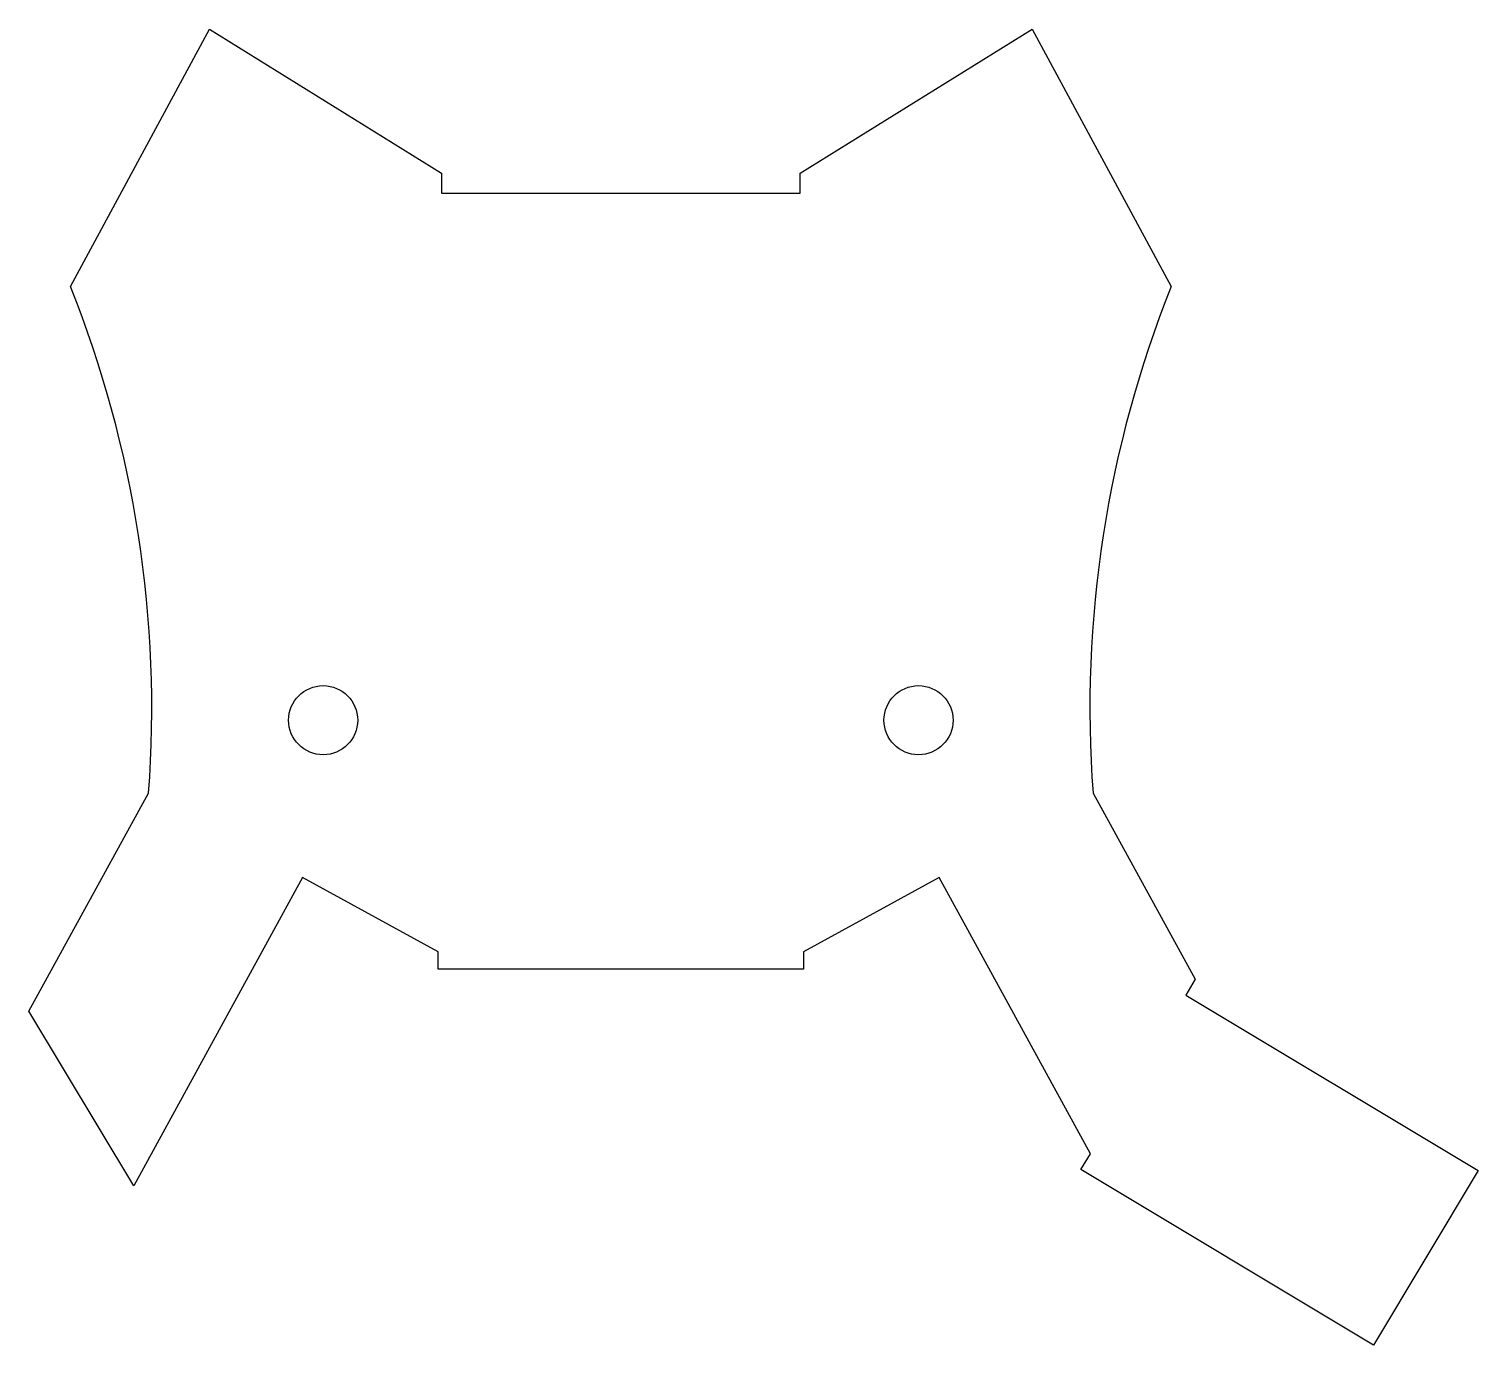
# Model space of a CAD drawing. Header units: inches. Extents: x 0 to 12.4, y 0 to 11.2.
import ezdxf

# ---------------------------------------------------------------- set-up
doc = ezdxf.new("R2010")
doc.units = ezdxf.units.IN
doc.header["$MEASUREMENT"] = 0
doc.layers.add('CUT', color=7, linetype='Continuous')

msp = doc.modelspace()

# ---------------------------------------------------------------- linework, layer by layer
at = {"layer": 'CUT'}
msp.add_lwpolyline([(0.894, 1.36), (0, 2.849), (1.022, 4.712, 0.114204), (0.354, 9.036), (1.542, 11.235), (3.523, 10.004), (3.523, 9.834), (6.585, 9.834), (6.585, 10.004), (8.566, 11.235), (9.754, 9.036, 0.114204), (9.086, 4.712), (9.958, 3.122), (9.878, 2.988), (12.374, 1.489), (11.48, 0), (8.983, 1.499), (9.064, 1.633), (7.771, 3.991), (6.615, 3.357), (6.615, 3.209), (3.493, 3.209), (3.493, 3.357), (2.337, 3.991)], format="xyb", close=True, dxfattribs=at)
for centre in [(2.512, 5.334), (7.596, 5.334)]:
    msp.add_circle(centre, 0.295, dxfattribs=at)

doc.saveas('drawing.dxf')
